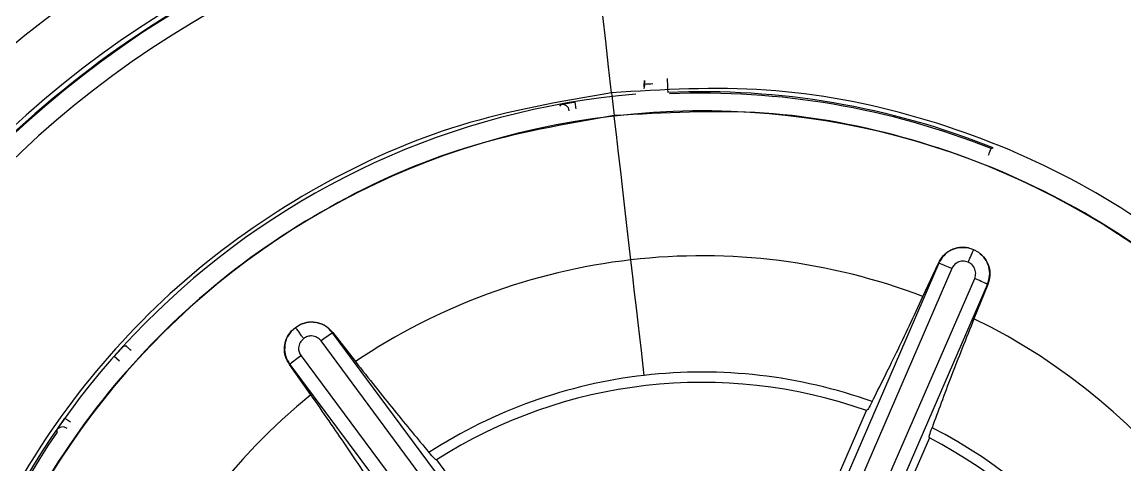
# Model space of a CAD drawing. Extents: x 525 to 609, y 649 to 778.
# Drawn here: x 558.912 to 559.836, y 707.228 to 707.599 of the extents above; entities that cross this region are included whole.
import ezdxf

# ---------------------------------------------------------------- set-up
doc = ezdxf.new("R2010")
doc.units = 0
doc.header["$MEASUREMENT"] = 0
doc.layers.add('1', color=4, linetype='Continuous')

# ---------------------------------------------------------------- blocks, each defined once
blk = doc.blocks.new('JETSETTER')
at = {"layer": '1', "color": 3, "linetype": 'Continuous', "lineweight": 25}
for p, q in [((34.30574, 38.41895), (34.30574, 38.4191)), ((34.23543, 38.40415), (34.23649, 38.40556)), ((34.57788, 38.2854), (34.58219, 38.284)), ((34.58219, 38.284), (34.58618, 38.2818)), ((34.55298, 38.27256), (34.38243, 37.87784)), ((34.53976, 38.24463), (34.55266, 38.2727)), ((34.55298, 38.27256), (34.55266, 38.2727)), ((34.56389, 38.26806), (34.39334, 37.87335)), ((34.41181, 37.86534), (34.58308, 38.25975)), ((34.42255, 37.86047), (34.59383, 38.25487)), ((34.59415, 38.25473), (34.58248, 38.22609)), ((34.59415, 38.25473), (34.59383, 38.25487)), ((34.01063, 38.21577), (34.01399, 38.21881)), ((34.01399, 38.21881), (34.0179, 38.22116)), ((34.04533, 38.21453), (34.04504, 38.21432)), ((34.30097, 37.86879), (34.04504, 38.21432)), ((34.04533, 38.21453), (34.0643, 38.1901)), ((34.29138, 37.86192), (34.03545, 38.20745)), ((33.86653, 38.19053), (33.86211, 38.19444)), ((34.01865, 38.19498), (34.27521, 37.84992)), ((34.0093, 38.18779), (34.00901, 38.18758)), ((34.02687, 38.16237), (34.00901, 38.18758)), ((34.0093, 38.18779), (34.26586, 37.84273)), ((34.39389, 37.92152), (34.49244, 38.14904)), ((34.54514, 38.12616), (34.44648, 37.89857)), ((34.13216, 38.1078), (34.27994, 37.90857))]:
    blk.add_line(p, q, dxfattribs=at)
at = {"layer": '1', "color": 3, "linetype": 'Continuous', "lineweight": 25, "flags": 128}
for points in [[(34.27888, 38.41547), (34.27639, 38.43702), (34.27391, 38.45854), (34.27143, 38.48002), (34.26896, 38.50144), (34.2665, 38.5228), (34.26405, 38.54407), (34.2616, 38.56524), (34.25918, 38.5863)], [(34.30634, 38.42175), (34.30614, 38.42035), (34.30574, 38.41909)], [(34.32542, 38.42744), (34.32552, 38.42516), (34.32561, 38.42297), (34.3257, 38.42095), (34.32578, 38.41917), (34.32584, 38.4177), (34.32589, 38.4166), (34.32592, 38.4159), (34.32593, 38.41564)], [(34.27887, 38.41547), (34.27915, 38.41307), (34.27943, 38.41066), (34.2797, 38.40826), (34.27998, 38.40585), (34.28026, 38.40345), (34.28054, 38.40104), (34.28081, 38.39864), (34.28109, 38.39623)], [(34.24918, 38.40197), (34.249, 38.4031), (34.24882, 38.40418), (34.24866, 38.40518), (34.24851, 38.40606), (34.2484, 38.40678), (34.24831, 38.40733), (34.24825, 38.40767), (34.24823, 38.4078)], [(34.29504, 38.27535), (34.2934, 38.28956), (34.29172, 38.30411), (34.29001, 38.31895), (34.28827, 38.33404), (34.28651, 38.34932), (34.28473, 38.36476), (34.28293, 38.38031), (34.28113, 38.39592)], [(34.59465, 38.36318), (34.59507, 38.36424), (34.59547, 38.36526), (34.59585, 38.3662), (34.59618, 38.36703), (34.59645, 38.36771), (34.59665, 38.36822), (34.59678, 38.36855), (34.59683, 38.36867)], [(34.59683, 38.36867), (34.59783, 38.36899), (34.59862, 38.36925)], [(34.3062, 38.17858), (34.30504, 38.18868), (34.3038, 38.19942), (34.30249, 38.21077), (34.30111, 38.22269), (34.29968, 38.23514), (34.29818, 38.2481), (34.29664, 38.26152), (34.29504, 38.27535)], [(33.87025, 38.20318), (33.87124, 38.20326), (33.87201, 38.20333)], [(33.87635, 38.19933), (33.87551, 38.2001), (33.87471, 38.20084), (33.87396, 38.20153), (33.87331, 38.20213), (33.87277, 38.20263), (33.87236, 38.203), (33.8721, 38.20324), (33.87201, 38.20333)], [(33.82563, 38.13924), (33.8247, 38.13991), (33.82381, 38.14054), (33.82299, 38.14114), (33.82227, 38.14166), (33.82167, 38.14208), (33.82122, 38.14241), (33.82094, 38.14261), (33.82083, 38.14269)], [(33.81437, 38.13106), (33.81423, 38.13203), (33.81412, 38.1328)]]:
    blk.add_lwpolyline(points, dxfattribs=at)
at = {"layer": '1', "color": 3, "linetype": 'Continuous', "lineweight": 25}
for centre, radius, start, end in [((34.35456, 37.75933), 0.99606, 10.112, 100.112), ((34.35456, 37.75933), 1, 276.57924, 96.57924), ((34.35456, 37.75933), 1, 96.57924, 276.57924), ((34.35456, 37.75933), 0.98949, 280.112, 100.112), ((34.35456, 37.75933), 0.99606, 100.112, 190.112), ((34.35456, 37.75933), 0.98949, 100.112, 280.112), ((34.35456, 37.75933), 0.97197, 280.112, 100.112), ((34.35456, 37.75933), 0.97197, 100.112, 280.112), ((34.35456, 37.75933), 0.90393, 280.45567, 100.112), ((34.35456, 37.75933), 0.90393, 100.45567, 280.112), ((34.35456, 37.75933), 0.85236, 280.45566, 100.112), ((34.35456, 37.75933), 0.84843, 26.47121, 96.57924), ((34.35456, 37.75933), 0.84765, 276.57924, 96.22444), ((34.35456, 37.75933), 0.85236, 100.45566, 280.112), ((34.35456, 37.75933), 0.84765, 96.57924, 276.22444), ((34.35456, 37.75933), 0.84843, 96.57924, 140.08739), ((34.35456, 37.75933), 0.83245, 276.57924, 96.22443), ((34.35456, 37.75933), 0.83245, 96.57924, 276.22443), ((34.35456, 37.75933), 0.66478, 93.53759, 94.15699), ((34.35456, 37.75933), 0.65728, 94.83679, 173.14248), ((34.35456, 37.75933), 0.65693, 68.19075, 92.49734), ((34.35456, 37.75933), 0.65573, 68.31711, 92.38276), ((34.23755, 38.39975), 0.00591, 6.44819, 100.33382), ((34.35456, 37.75933), 0.64081, 96.57924, 186.57924), ((34.35456, 37.75933), 0.64081, 6.57924, 96.57924), ((34.35456, 37.75933), 0.51944, 96.57924, 123.97261), ((34.35456, 37.75933), 0.51944, 69.11192, 96.57924), ((34.48573, 38.0941), 0.19072, 65.80777, 69.35229), ((34.50983, 38.08416), 0.19025, 63.80091, 67.3541), ((34.35456, 37.75933), 0.84843, 146.47121, 260.08739), ((34.35456, 37.75933), 0.51944, 9.11192, 63.97273), ((34.15084, 38.05628), 0.19018, 123.80057, 127.35527), ((34.13036, 38.04016), 0.19092, 125.81136, 129.35206), ((34.35456, 37.75933), 0.42203, 70.25349, 96.57924), ((34.35456, 37.75933), 0.42203, 96.57924, 122.81403), ((34.35456, 37.75933), 0.41339, 70.52035, 122.54969), ((34.35456, 37.75933), 0.51944, 129.11192, 183.97262), ((33.81898, 38.12944), 0.00591, 51.44835, 145.32897), ((34.35456, 37.75933), 0.42203, 10.2535, 62.81398), ((34.35456, 37.75933), 0.65573, 145.4665, 182.38276), ((34.35456, 37.75933), 0.41339, 10.51622, 62.54283)]:
    blk.add_arc(centre, radius, start, end, dxfattribs=at)
for points, knots in [([(33.12228, 36.52478), (33.11608, 36.53103), (33.10369, 36.54353), (33.08547, 36.56261), (33.06755, 36.58193), (33.04994, 36.6015), (33.03263, 36.62132), (33.01564, 36.64139), (32.99896, 36.66171), (32.98259, 36.68228), (32.96653, 36.70311), (32.95078, 36.72418), (32.93534, 36.7455), (32.92021, 36.76707), (32.87832, 36.82875), (32.81504, 36.93427), (32.74191, 37.08913), (32.68418, 37.2504), (32.64263, 37.41656), (32.61743, 37.58597), (32.60906, 37.75703), (32.6174, 37.92812), (32.64261, 38.09757), (32.68419, 38.26379), (32.74197, 38.42508), (32.81516, 38.57997), (32.90327, 38.72685), (33.00526, 38.86445), (33.12033, 38.99131), (33.2472, 39.10638), (33.3848, 39.20836), (33.53168, 39.29647), (33.68655, 39.36966), (33.84782, 39.42743), (34.014, 39.469), (34.18344, 39.49419), (34.35453, 39.50253), (34.52562, 39.4942), (34.69503, 39.46902), (34.86118, 39.42746), (35.02243, 39.36971), (35.17729, 39.29655), (35.28926, 39.22939), (35.3631, 39.17856), (35.4026, 39.14971), (35.44122, 39.11979), (35.47898, 39.08881), (35.51586, 39.05674), (35.55193, 39.02368), (35.57519, 39.00079), (35.58683, 38.98933)], [0, 0, 0, 0, 0.004827, 0.009647, 0.014461, 0.019271, 0.024078, 0.028882, 0.033686, 0.038489, 0.043293, 0.048099, 0.052908, 0.057722, 0.062541, 0.093781, 0.125035, 0.156273, 0.187523, 0.218772, 0.250007, 0.281251, 0.312511, 0.343765, 0.375021, 0.40627, 0.437519, 0.468758, 0.500007, 0.53125, 0.562493, 0.593739, 0.624988, 0.656237, 0.687489, 0.718733, 0.749986, 0.781233, 0.812476, 0.843717, 0.874964, 0.906209, 0.937455, 0.946406, 0.95534, 0.964264, 0.973185, 0.98211, 0.991046, 1, 1, 1, 1]), ([(34.43023, 37.10319), (34.4729, 37.11058), (34.55822, 37.12537), (34.6776, 37.17868), (34.78478, 37.25249), (34.87536, 37.34626), (34.94595, 37.45577), (34.99381, 37.57699), (35.0171, 37.7052), (35.01493, 37.8355), (34.98738, 37.96287), (34.93551, 38.08241), (34.86132, 38.18955), (34.76766, 38.28012), (34.6581, 38.35081), (34.53694, 38.39828), (34.40856, 38.42301), (34.3221, 38.41799), (34.27888, 38.41548)], [0, 0, 0, 0, 0.0625, 0.125, 0.1875, 0.2499999, 0.3125, 0.375, 0.4375, 0.5, 0.5625, 0.625, 0.6875, 0.75, 0.8125, 0.8749999, 0.9374999, 1, 1, 1, 1]), ([(34.30616, 38.42054), (34.30614, 38.42033), (34.30605, 38.41964), (34.30577, 38.41902), (34.30558, 38.41859)], [0, 0, 0, 0, 0.305435, 1, 1, 1, 1]), ([(34.30616, 38.42041), (34.30616, 38.42049), (34.30617, 38.42067), (34.30623, 38.42191), (34.30631, 38.42368), (34.30637, 38.42508), (34.30641, 38.42577)], [0, 0, 0, 0, 0.249717, 0.499785, 0.749899, 1, 1, 1, 1]), ([(34.30652, 38.42572), (34.30649, 38.42512), (34.30644, 38.42393), (34.30638, 38.42262), (34.30634, 38.42189), (34.30634, 38.4218), (34.30634, 38.42175)], [0, 0, 0, 0, 0.291473, 0.583218, 0.800576, 1, 1, 1, 1]), ([(34.27888, 38.41548), (34.23622, 38.40808), (34.15089, 38.39329), (34.03151, 38.33999), (33.92433, 38.26618), (33.83375, 38.17241), (33.76316, 38.06289), (33.7153, 37.94168), (33.69201, 37.81346), (33.69418, 37.68317), (33.72173, 37.5558), (33.7736, 37.43625), (33.84779, 37.32911), (33.94146, 37.23854), (34.05101, 37.16786), (34.17217, 37.12038), (34.30056, 37.09566), (34.38701, 37.10068), (34.43023, 37.10319)], [0, 0, 0, 0, 0.0625, 0.125, 0.1875, 0.25, 0.3125, 0.375, 0.4375, 0.5, 0.5625, 0.625, 0.6875, 0.75, 0.8125, 0.875, 0.9375, 1, 1, 1, 1]), ([(34.32593, 38.41564), (34.32594, 38.41564), (34.32595, 38.41564), (34.32595, 38.41564), (34.32595, 38.41564)], [0, 0, 0, 0, 0.559571, 1, 1, 1, 1]), ([(34.23649, 38.40556), (34.23656, 38.40559), (34.23671, 38.40565), (34.23742, 38.40582), (34.23823, 38.40598), (34.23848, 38.40603)], [0, 0, 0, 0, 0.379814, 0.813529, 1, 1, 1, 1]), ([(34.23848, 38.40603), (34.23884, 38.40611), (34.23973, 38.40629), (34.2419, 38.4067), (34.2448, 38.40723), (34.24705, 38.4076), (34.24823, 38.4078)], [0, 0, 0, 0, 0.173954, 0.42227, 0.697286, 1, 1, 1, 1]), ([(34.2811, 38.39624), (34.23968, 38.38906), (34.15686, 38.37471), (34.04098, 38.32297), (33.93694, 38.25132), (33.84903, 38.1603), (33.78042, 38.05399), (33.73434, 37.93637), (33.71033, 37.81175), (33.71521, 37.72783), (33.71765, 37.68587)], [0, 0, 0, 0, 0.125, 0.25, 0.375, 0.5, 0.625, 0.75, 0.875, 1, 1, 1, 1]), ([(34.99146, 37.83279), (34.98429, 37.8742), (34.96993, 37.95703), (34.91819, 38.07291), (34.84654, 38.17695), (34.75552, 38.26485), (34.64921, 38.33347), (34.53159, 38.37955), (34.40697, 38.40355), (34.32306, 38.39868), (34.2811, 38.39624)], [0, 0, 0, 0, 0.125, 0.25, 0.375, 0.5, 0.625, 0.75, 0.875, 1, 1, 1, 1]), ([(34.55266, 38.2727), (34.55395, 38.27494), (34.55651, 38.27936), (34.56292, 38.28389), (34.57032, 38.28628), (34.57539, 38.28569), (34.57788, 38.2854)], [0, 0, 0, 0, 0.259517, 0.513552, 0.760805, 1, 1, 1, 1]), ([(34.57788, 38.28541), (34.57535, 38.28569), (34.5703, 38.28625), (34.56296, 38.28378), (34.55669, 38.27923), (34.55422, 38.27479), (34.55298, 38.27256)], [0, 0, 0, 0, 0.25005, 0.500064, 0.750049, 1, 1, 1, 1]), ([(34.57759, 38.27338), (34.57797, 38.27427), (34.57888, 38.27637), (34.58003, 38.27901), (34.58095, 38.28113), (34.58158, 38.28259), (34.58204, 38.28366), (34.58214, 38.28389), (34.58219, 38.284)], [0, 0, 0, 0, 0.164204, 0.392006, 0.529759, 0.680062, 0.838655, 1, 1, 1, 1]), ([(34.59383, 38.25487), (34.5946, 38.25729), (34.59615, 38.26213), (34.59518, 38.2698), (34.59197, 38.27684), (34.58811, 38.28015), (34.58618, 38.2818)], [0, 0, 0, 0, 0.24996, 0.499948, 0.74996, 1, 1, 1, 1]), ([(34.57759, 38.27338), (34.57611, 38.27383), (34.57315, 38.27472), (34.56889, 38.27354), (34.56564, 38.27122), (34.56447, 38.26911), (34.56389, 38.26806)], [0, 0, 0, 0, 0.280901, 0.56025, 0.780585, 1, 1, 1, 1]), ([(34.58308, 38.25975), (34.58351, 38.26124), (34.58436, 38.26422), (34.58313, 38.26846), (34.58076, 38.27165), (34.57866, 38.2728), (34.57759, 38.27338)], [0, 0, 0, 0, 0.282424, 0.561899, 0.778076, 1, 1, 1, 1]), ([(34.58618, 38.2818), (34.58812, 38.28015), (34.59202, 38.27684), (34.59529, 38.26981), (34.59636, 38.26209), (34.5949, 38.25721), (34.59415, 38.25473)], [0, 0, 0, 0, 0.2432069, 0.4882572, 0.7390964, 1, 1, 1, 1]), ([(34.49714, 38.15655), (34.50368, 38.16954), (34.51644, 38.1949), (34.53211, 38.22833), (34.53976, 38.24463)], [0, 0, 0, 0, 0.512277, 1, 1, 1, 1]), ([(34.02089, 38.20951), (34.02032, 38.21029), (34.01895, 38.21213), (34.01724, 38.21444), (34.01586, 38.21629), (34.01491, 38.21757), (34.01422, 38.21851), (34.01407, 38.21871), (34.01399, 38.21881)], [0, 0, 0, 0, 0.164192, 0.392001, 0.529767, 0.680057, 0.838654, 1, 1, 1, 1]), ([(34.0179, 38.22116), (34.0203, 38.22202), (34.02512, 38.22374), (34.03284, 38.22306), (34.04006, 38.22012), (34.04355, 38.21642), (34.04533, 38.21453)], [0, 0, 0, 0, 0.243266, 0.488214, 0.73916, 1, 1, 1, 1]), ([(34.04504, 38.21432), (34.04333, 38.2162), (34.03992, 38.21996), (34.03279, 38.22296), (34.02509, 38.2237), (34.0203, 38.22201), (34.0179, 38.22116)], [0, 0, 0, 0, 0.249966, 0.499953, 0.749965, 1, 1, 1, 1]), ([(34.58248, 38.22608), (34.57582, 38.20937), (34.56216, 38.17508), (34.55239, 38.14842), (34.54737, 38.13474)], [0, 0, 0, 0, 0.487206, 1, 1, 1, 1]), ([(34.00901, 38.18758), (34.00773, 38.18982), (34.00518, 38.19424), (34.00446, 38.20206), (34.00609, 38.20967), (34.00913, 38.21376), (34.01063, 38.21577)], [0, 0, 0, 0, 0.2595019, 0.51351, 0.7608099, 1, 1, 1, 1]), ([(34.01063, 38.21577), (34.00912, 38.21372), (34.0061, 38.20963), (34.00458, 38.20204), (34.00538, 38.19434), (34.00799, 38.18997), (34.0093, 38.18779)], [0, 0, 0, 0, 0.250035, 0.500045, 0.75004, 1, 1, 1, 1]), ([(34.02089, 38.20951), (34.01977, 38.20845), (34.01752, 38.20633), (34.01641, 38.20205), (34.01679, 38.19808), (34.01803, 38.19602), (34.01865, 38.19498)], [0, 0, 0, 0, 0.280918, 0.560283, 0.780586, 1, 1, 1, 1]), ([(34.03545, 38.20745), (34.03437, 38.20857), (34.03221, 38.2108), (34.02793, 38.21185), (34.02398, 38.21139), (34.02193, 38.21014), (34.02089, 38.20951)], [0, 0, 0, 0, 0.282451, 0.561931, 0.778102, 1, 1, 1, 1]), ([(33.86211, 38.19444), (33.86322, 38.19568), (33.86548, 38.19821), (33.86784, 38.20076), (33.86859, 38.20153), (33.86875, 38.2017)], [0, 0, 0, 0, 0.428629, 0.875248, 1, 1, 1, 1]), ([(33.86875, 38.2017), (33.86911, 38.20207), (33.86999, 38.20299), (33.87015, 38.20311), (33.87025, 38.20318)], [0, 0, 0, 0, 0.403203, 1, 1, 1, 1]), ([(34.0643, 38.1901), (34.07544, 38.17598), (34.09831, 38.147), (34.11651, 38.1252), (34.12585, 38.11402)], [0, 0, 0, 0, 0.487206, 1, 1, 1, 1]), ([(34.08185, 38.08142), (34.07387, 38.09358), (34.05828, 38.11732), (34.03717, 38.1476), (34.02687, 38.16237)], [0, 0, 0, 0, 0.512282, 1, 1, 1, 1]), ([(34.49714, 38.15655), (34.496, 38.15431), (34.49372, 38.14984), (34.49286, 38.14931), (34.49244, 38.14905)], [0, 0, 0, 0, 0.500013, 1, 1, 1, 1]), ([(33.81412, 38.1328), (33.81417, 38.13293), (33.81424, 38.13311), (33.81505, 38.13432), (33.81526, 38.13463)], [0, 0, 0, 0, 0.748593, 1, 1, 1, 1]), ([(33.81526, 38.13463), (33.81562, 38.13518), (33.81641, 38.13638), (33.81847, 38.13937), (33.82005, 38.14159), (33.82083, 38.14269)], [0, 0, 0, 0, 0.302221, 0.656202, 1, 1, 1, 1]), ([(34.54512, 38.12618), (34.54502, 38.12667), (34.54481, 38.12766), (34.54652, 38.13238), (34.54737, 38.13474)], [0, 0, 0, 0, 0.499968, 1, 1, 1, 1]), ([(34.13214, 38.10779), (34.13166, 38.10794), (34.13071, 38.10826), (34.12747, 38.1121), (34.12585, 38.11402)], [0, 0, 0, 0, 0.499963, 1, 1, 1, 1])]:
    blk.add_open_spline(points, degree=3, knots=knots, dxfattribs=at)

msp = doc.modelspace()

# ---------------------------------------------------------------- block references
at = {"layer": '1'}
msp.add_blockref('JETSETTER', (525.1273, 669.12433), dxfattribs=at)

doc.saveas('drawing.dxf')
